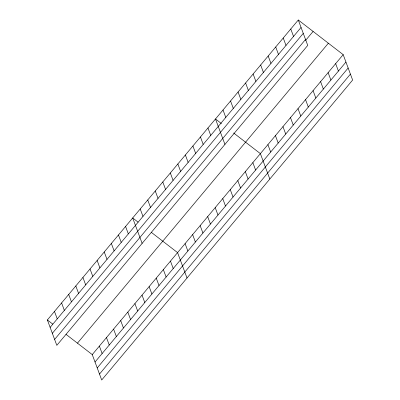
<?xml version="1.0" encoding="UTF-8"?>
<svg xmlns="http://www.w3.org/2000/svg" width="400" height="400" viewBox="0 0 400 400"><rect width="100%" height="100%" fill="white"/><g stroke="black" fill="none" stroke-linecap="round" stroke-linejoin="round"><path stroke-width="0.6" d="M298.295 20L307.74 45.4L56.82 345.355L47.37 319.955L298.295 20L343.18 54.645L352.63 80.045L101.705 380L92.26 354.6L66 334.33M50.135 327.38L301.055 27.425M52.34 333.31L303.26 33.36M54.615 339.425L305.535 39.47M305.58 40.43L313.105 31.435M77.445 343.165L328.37 43.21M92.26 354.6L343.18 54.645M95.02 362.025L345.94 62.07M97.225 367.955L348.15 68.005M99.5 374.07L350.42 74.115M221.415 123.56L215.49 118.985L224.935 144.385M233.64 132.995L260.375 153.63L269.825 179.03M138.115 222.16L132.685 217.97L142.135 243.37M151.315 232.345L177.57 252.615L187.02 278.015M47.37 319.955L52.805 324.145M335.655 63.645L338.415 71.07M328.125 72.64L330.885 80.07M320.6 81.64L323.36 89.065M290.765 29L293.53 36.425M313.07 90.64L315.83 98.065M283.24 37.995L286 45.425M305.54 99.64L308.305 107.065M275.71 46.995L278.475 54.42M298.015 108.635L300.775 116.065M268.185 55.995L270.945 63.42M290.485 117.635L293.25 125.06M260.655 64.995L263.415 72.42M282.96 126.635L285.72 134.06M253.13 73.99L255.89 81.415M275.43 135.63L278.195 143.06M245.6 82.99L248.36 90.415M267.905 144.63L270.665 152.055M238.075 91.99L240.835 99.415M230.545 100.985L233.305 108.415M252.85 162.63L255.61 170.055M223.02 109.985L225.78 117.41M245.32 171.625L248.085 179.055M237.795 180.625L240.555 188.05M207.96 127.985L210.725 135.41M230.265 189.625L233.03 197.05M200.435 136.98L203.195 144.405M222.74 198.62L225.5 206.05M192.905 145.98L195.67 153.405M215.21 207.62L217.97 215.045M185.38 154.98L188.14 162.405M207.685 216.62L210.445 224.045M177.85 163.975L180.615 171.405M200.155 225.62L202.915 233.045M170.325 172.975L173.085 180.4M192.63 234.615L195.39 242.045M162.795 181.975L165.56 189.4M185.1 243.615L187.86 251.04M155.27 190.975L158.03 198.4M147.74 199.97L150.505 207.395M170.465 261.115L173.225 268.54M163.355 269.61L166.115 277.035M140.215 208.97L142.975 216.395M156.245 278.11L159.005 285.535M149.135 286.61L151.895 294.035M125.575 226.465L128.34 233.895M142.025 295.105L144.785 302.535M118.465 234.965L121.23 242.39M134.915 303.605L137.675 311.03M111.355 243.465L114.12 250.89M127.805 312.105L130.57 319.53M104.25 251.965L107.01 259.39M120.695 320.605L123.46 328.03M97.14 260.46L99.9 267.89M113.585 329.1L116.35 336.53M90.03 268.96L92.79 276.385M106.48 337.6L109.24 345.025M82.92 277.46L85.68 284.885M99.37 346.1L102.13 353.525M75.81 285.96L78.57 293.385M68.7 294.455L71.46 301.885M61.59 302.955L64.355 310.38M54.48 311.455L57.245 318.88"/></g></svg>
